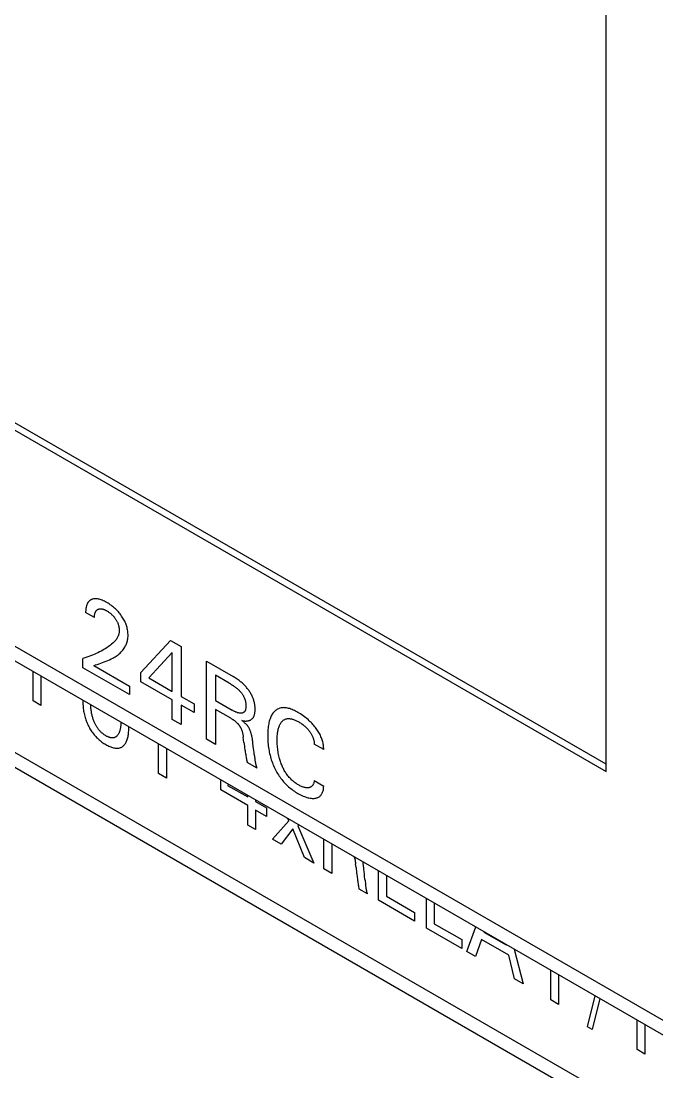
# Model space of a CAD drawing. Extents: x 0 to 420, y 0 to 297.
# Drawn here: x 178.99 to 193.64, y 130.02 to 154.25 of the extents above; entities that cross this region are included whole.
import ezdxf

# ---------------------------------------------------------------- set-up
doc = ezdxf.new("R2010")
doc.units = 0
doc.header["$LTSCALE"] = 23.1
doc.layers.add('40000_ISO', color=7, linetype='CONTINUOUS')

msp = doc.modelspace()

# ---------------------------------------------------------------- linework, layer by layer
at = {"layer": '40000_ISO', "color": 7, "linetype": 'CONTINUOUS'}
for p, q in [((192.467, 136.951), (192.467, 158.017)), ((192.467, 137.115), (169.274, 150.505)), ((169.133, 150.423), (192.467, 136.951)), ((164.855, 147.912), (213.999, 119.54)), ((165.061, 147.455), (214.206, 119.082)), ((220.009, 113.62), (170.865, 141.993)), ((171.072, 141.535), (220.216, 113.162)), ((180.491, 140.756), (180.488, 140.745)), ((180.493, 140.765), (180.491, 140.756)), ((180.496, 140.775), (180.493, 140.765)), ((180.499, 140.784), (180.496, 140.775)), ((180.503, 140.793), (180.499, 140.784)), ((180.506, 140.802), (180.503, 140.793)), ((180.51, 140.81), (180.506, 140.802)), ((180.514, 140.819), (180.51, 140.81)), ((180.518, 140.827), (180.514, 140.819)), ((180.523, 140.834), (180.518, 140.827)), ((180.527, 140.842), (180.523, 140.834)), ((180.532, 140.849), (180.527, 140.842)), ((180.538, 140.856), (180.532, 140.849)), ((180.543, 140.862), (180.538, 140.856)), ((180.549, 140.869), (180.543, 140.862)), ((180.555, 140.875), (180.549, 140.869)), ((180.561, 140.88), (180.555, 140.875)), ((180.567, 140.885), (180.561, 140.88)), ((180.573, 140.89), (180.567, 140.885)), ((180.58, 140.895), (180.573, 140.89)), ((180.587, 140.9), (180.58, 140.895)), ((180.594, 140.904), (180.587, 140.9)), ((180.601, 140.907), (180.594, 140.904)), ((180.609, 140.911), (180.601, 140.907)), ((180.616, 140.914), (180.609, 140.911)), ((180.622, 140.916), (180.616, 140.914)), ((180.628, 140.919), (180.622, 140.916)), ((180.634, 140.921), (180.628, 140.919)), ((180.653, 140.925), (180.634, 140.921)), ((180.673, 140.928), (180.653, 140.925)), ((180.693, 140.93), (180.673, 140.928)), ((180.713, 140.93), (180.693, 140.93)), ((180.732, 140.929), (180.713, 140.93)), ((180.751, 140.926), (180.732, 140.929)), ((180.77, 140.923), (180.751, 140.926)), ((180.79, 140.919), (180.77, 140.923)), ((180.809, 140.913), (180.79, 140.919)), ((180.829, 140.907), (180.809, 140.913)), ((180.856, 140.897), (180.829, 140.907)), ((180.882, 140.885), (180.856, 140.897)), ((180.909, 140.873), (180.882, 140.885)), ((180.936, 140.859), (180.909, 140.873)), ((180.963, 140.844), (180.936, 140.859)), ((180.99, 140.828), (180.963, 140.844)), ((181.016, 140.811), (180.99, 140.828)), ((181.042, 140.794), (181.016, 140.811)), ((181.068, 140.775), (181.042, 140.794)), ((181.094, 140.755), (181.068, 140.775)), ((181.118, 140.736), (181.094, 140.755)), ((180.476, 140.651), (180.475, 140.639)), ((180.475, 140.639), (180.475, 140.626)), ((180.475, 140.626), (180.475, 140.614)), ((180.677, 140.497), (180.475, 140.614)), ((180.477, 140.676), (180.476, 140.664)), ((180.476, 140.664), (180.476, 140.651)), ((180.478, 140.688), (180.477, 140.676)), ((180.48, 140.699), (180.478, 140.688)), ((180.481, 140.711), (180.48, 140.699)), ((180.483, 140.723), (180.481, 140.711)), ((180.485, 140.734), (180.483, 140.723)), ((180.488, 140.745), (180.485, 140.734)), ((180.677, 140.523), (180.678, 140.536)), ((180.677, 140.51), (180.677, 140.523)), ((180.677, 140.497), (180.677, 140.51)), ((180.678, 140.536), (180.679, 140.548)), ((180.679, 140.548), (180.681, 140.56)), ((180.681, 140.56), (180.683, 140.572)), ((180.683, 140.572), (180.685, 140.584)), ((180.685, 140.584), (180.688, 140.594)), ((180.688, 140.594), (180.691, 140.604)), ((180.691, 140.604), (180.694, 140.613)), ((180.694, 140.613), (180.698, 140.622)), ((180.698, 140.622), (180.702, 140.63)), ((180.702, 140.63), (180.707, 140.639)), ((180.707, 140.639), (180.712, 140.646)), ((180.712, 140.646), (180.717, 140.653)), ((180.717, 140.653), (180.722, 140.66)), ((180.722, 140.66), (180.728, 140.666)), ((180.728, 140.666), (180.735, 140.671)), ((180.735, 140.671), (180.741, 140.676)), ((180.741, 140.676), (180.748, 140.681)), ((180.748, 140.681), (180.755, 140.685)), ((180.755, 140.685), (180.763, 140.688)), ((180.763, 140.688), (180.771, 140.691)), ((180.771, 140.691), (180.779, 140.694)), ((180.779, 140.694), (180.787, 140.696)), ((180.787, 140.696), (180.796, 140.697)), ((180.796, 140.697), (180.805, 140.698)), ((180.805, 140.698), (180.814, 140.699)), ((180.814, 140.699), (180.823, 140.698)), ((180.823, 140.698), (180.833, 140.698)), ((180.833, 140.698), (180.843, 140.697)), ((180.843, 140.697), (180.852, 140.695)), ((180.852, 140.695), (180.862, 140.693)), ((180.862, 140.693), (180.873, 140.69)), ((180.873, 140.69), (180.883, 140.687)), ((180.883, 140.687), (180.894, 140.683)), ((180.894, 140.683), (180.906, 140.679)), ((180.906, 140.679), (180.917, 140.674)), ((180.917, 140.674), (180.929, 140.668)), ((180.929, 140.668), (180.94, 140.663)), ((180.94, 140.663), (180.952, 140.657)), ((180.952, 140.657), (180.963, 140.65)), ((180.963, 140.65), (180.976, 140.642)), ((180.976, 140.642), (180.99, 140.634)), ((180.99, 140.634), (181.003, 140.625)), ((181.003, 140.625), (181.016, 140.616)), ((181.016, 140.616), (181.029, 140.607)), ((181.029, 140.607), (181.042, 140.597)), ((181.042, 140.597), (181.052, 140.589)), ((181.052, 140.589), (181.062, 140.58)), ((181.062, 140.58), (181.071, 140.571)), ((181.071, 140.571), (181.081, 140.562)), ((181.081, 140.562), (181.091, 140.553)), ((181.091, 140.553), (181.1, 140.543)), ((181.1, 140.543), (181.109, 140.533)), ((181.109, 140.533), (181.119, 140.522)), ((181.141, 140.717), (181.118, 140.736)), ((181.119, 140.522), (181.129, 140.51)), ((181.129, 140.51), (181.139, 140.498)), ((181.163, 140.696), (181.141, 140.717)), ((181.186, 140.674), (181.163, 140.696)), ((181.208, 140.651), (181.186, 140.674)), ((181.228, 140.629), (181.208, 140.651)), ((181.248, 140.606), (181.228, 140.629)), ((181.267, 140.582), (181.248, 140.606)), ((181.286, 140.558), (181.267, 140.582)), ((181.304, 140.532), (181.286, 140.558)), ((181.319, 140.509), (181.304, 140.532)), ((181.334, 140.486), (181.319, 140.509)), ((181.139, 140.498), (181.148, 140.486)), ((181.148, 140.486), (181.157, 140.473)), ((181.157, 140.473), (181.166, 140.46)), ((181.166, 140.46), (181.174, 140.449)), ((181.174, 140.449), (181.181, 140.437)), ((181.181, 140.437), (181.188, 140.424)), ((181.188, 140.424), (181.195, 140.412)), ((181.195, 140.412), (181.201, 140.4)), ((181.201, 140.4), (181.207, 140.387)), ((181.207, 140.387), (181.213, 140.374)), ((181.213, 140.374), (181.218, 140.362)), ((181.218, 140.362), (181.223, 140.349)), ((181.223, 140.349), (181.227, 140.336)), ((181.227, 140.336), (181.231, 140.323)), ((181.231, 140.323), (181.235, 140.31)), ((181.235, 140.31), (181.238, 140.298)), ((181.238, 140.298), (181.241, 140.285)), ((181.241, 140.285), (181.243, 140.271)), ((181.243, 140.271), (181.246, 140.257)), ((181.348, 140.462), (181.334, 140.486)), ((181.362, 140.438), (181.348, 140.462)), ((181.374, 140.413), (181.362, 140.438)), ((181.386, 140.388), (181.374, 140.413)), ((181.397, 140.363), (181.386, 140.388)), ((181.406, 140.339), (181.397, 140.363)), ((181.415, 140.314), (181.406, 140.339)), ((181.423, 140.289), (181.415, 140.314)), ((181.429, 140.264), (181.423, 140.289)), ((181.435, 140.239), (181.429, 140.264)), ((181.202, 140.028), (181.191, 140.01)), ((181.212, 140.047), (181.202, 140.028)), ((181.218, 140.059), (181.212, 140.047)), ((181.224, 140.072), (181.218, 140.059)), ((181.229, 140.085), (181.224, 140.072)), ((181.234, 140.099), (181.229, 140.085)), ((181.238, 140.113), (181.234, 140.099)), ((181.242, 140.128), (181.238, 140.113)), ((181.245, 140.143), (181.242, 140.128)), ((181.248, 140.159), (181.245, 140.143)), ((181.246, 140.257), (181.247, 140.244)), ((181.247, 140.244), (181.249, 140.23)), ((181.249, 140.175), (181.248, 140.159)), ((181.249, 140.23), (181.25, 140.217)), ((181.25, 140.192), (181.249, 140.175)), ((181.25, 140.217), (181.25, 140.204)), ((181.25, 140.204), (181.25, 140.192)), ((181.441, 140.213), (181.435, 140.239)), ((181.445, 140.186), (181.441, 140.213)), ((181.448, 140.16), (181.445, 140.186)), ((181.445, 140.007), (181.449, 140.032)), ((181.45, 140.135), (181.448, 140.16)), ((181.449, 140.032), (181.451, 140.058)), ((181.452, 140.11), (181.45, 140.135)), ((181.451, 140.058), (181.452, 140.085)), ((181.452, 140.085), (181.452, 140.11)), ((180.939, 139.786), (180.91, 139.769)), ((180.967, 139.804), (180.939, 139.786)), ((180.994, 139.823), (180.967, 139.804)), ((181.021, 139.842), (180.994, 139.823)), ((181.048, 139.863), (181.021, 139.842)), ((181.074, 139.884), (181.048, 139.863)), ((181.099, 139.906), (181.074, 139.884)), ((181.113, 139.919), (181.099, 139.906)), ((181.127, 139.933), (181.113, 139.919)), ((181.141, 139.947), (181.127, 139.933)), ((181.154, 139.962), (181.141, 139.947)), ((181.167, 139.977), (181.154, 139.962)), ((181.179, 139.993), (181.167, 139.977)), ((181.191, 140.01), (181.179, 139.993)), ((181.347, 139.767), (181.364, 139.793)), ((181.364, 139.793), (181.375, 139.811)), ((181.375, 139.811), (181.386, 139.83)), ((181.386, 139.83), (181.396, 139.85)), ((181.396, 139.85), (181.406, 139.87)), ((181.406, 139.87), (181.414, 139.891)), ((181.414, 139.891), (181.422, 139.913)), ((181.422, 139.913), (181.429, 139.935)), ((181.429, 139.935), (181.436, 139.958)), ((181.436, 139.958), (181.441, 139.982)), ((181.441, 139.982), (181.445, 140.007)), ((181.746, 139.234), (182.432, 139.969)), ((182.432, 139.969), (182.678, 139.827)), ((182.678, 139.827), (182.678, 138.676)), ((180.456, 139.568), (180.411, 139.555)), ((180.411, 139.339), (180.411, 139.555)), ((180.501, 139.583), (180.456, 139.568)), ((180.545, 139.599), (180.501, 139.583)), ((180.589, 139.615), (180.545, 139.599)), ((180.632, 139.632), (180.589, 139.615)), ((180.674, 139.649), (180.632, 139.632)), ((180.715, 139.667), (180.674, 139.649)), ((180.756, 139.686), (180.715, 139.667)), ((180.795, 139.706), (180.756, 139.686)), ((180.834, 139.726), (180.795, 139.706)), ((180.873, 139.747), (180.834, 139.726)), ((180.91, 139.769), (180.873, 139.747)), ((181.025, 139.524), (181.064, 139.542)), ((181.064, 139.542), (181.102, 139.561)), ((181.102, 139.561), (181.127, 139.575)), ((181.127, 139.575), (181.152, 139.59)), ((181.152, 139.59), (181.177, 139.605)), ((181.177, 139.605), (181.2, 139.622)), ((181.2, 139.622), (181.224, 139.639)), ((181.224, 139.639), (181.246, 139.658)), ((181.246, 139.658), (181.268, 139.677)), ((181.268, 139.677), (181.289, 139.698)), ((181.289, 139.698), (181.309, 139.72)), ((181.309, 139.72), (181.328, 139.743)), ((181.328, 139.743), (181.347, 139.767)), ((182.469, 139.691), (181.928, 139.109)), ((182.469, 138.796), (182.469, 139.691)), ((181.484, 138.72), (180.411, 139.339)), ((180.665, 139.389), (180.704, 139.404)), ((180.665, 139.389), (181.484, 138.916)), ((180.704, 139.404), (180.743, 139.418)), ((180.743, 139.418), (180.783, 139.433)), ((180.783, 139.433), (180.824, 139.447)), ((180.824, 139.447), (180.864, 139.461)), ((180.864, 139.461), (180.905, 139.476)), ((180.905, 139.476), (180.945, 139.491)), ((180.945, 139.491), (180.985, 139.507)), ((180.985, 139.507), (181.025, 139.524)), ((183.257, 137.697), (183.257, 139.493)), ((183.257, 139.493), (183.876, 139.135)), ((179.262, 138.574), (179.262, 139.256)), ((179.445, 139.151), (179.445, 138.468)), ((181.746, 139.018), (181.746, 139.234)), ((181.928, 139.109), (182.469, 138.796)), ((183.469, 139.166), (183.469, 138.582)), ((183.784, 138.985), (183.469, 139.166)), ((183.899, 139.122), (183.876, 139.135)), ((183.921, 139.108), (183.899, 139.122)), ((183.943, 139.094), (183.921, 139.108)), ((183.966, 139.078), (183.943, 139.094)), ((183.988, 139.063), (183.966, 139.078)), ((184.01, 139.046), (183.988, 139.063)), ((181.484, 138.916), (181.484, 138.72)), ((182.469, 138.6), (181.746, 139.018)), ((183.784, 138.985), (183.802, 138.974)), ((183.802, 138.974), (183.82, 138.963)), ((183.82, 138.963), (183.838, 138.952)), ((183.838, 138.952), (183.856, 138.941)), ((183.856, 138.941), (183.874, 138.929)), ((183.874, 138.929), (183.892, 138.917)), ((183.892, 138.917), (183.907, 138.906)), ((183.907, 138.906), (183.921, 138.895)), ((183.921, 138.895), (183.936, 138.884)), ((183.936, 138.884), (183.951, 138.873)), ((183.951, 138.873), (183.966, 138.861)), ((183.966, 138.861), (183.98, 138.848)), ((183.98, 138.848), (183.99, 138.839)), ((183.99, 138.839), (184, 138.83)), ((184, 138.83), (184.01, 138.821)), ((184.027, 139.033), (184.01, 139.046)), ((184.01, 138.821), (184.02, 138.811)), ((184.02, 138.811), (184.029, 138.801)), ((184.044, 139.019), (184.027, 139.033)), ((184.061, 139.005), (184.044, 139.019)), ((184.078, 138.991), (184.061, 139.005)), ((184.094, 138.976), (184.078, 138.991)), ((184.11, 138.961), (184.094, 138.976)), ((184.127, 138.945), (184.11, 138.961)), ((184.141, 138.93), (184.127, 138.945)), ((184.156, 138.914), (184.141, 138.93)), ((184.17, 138.898), (184.156, 138.914)), ((184.184, 138.882), (184.17, 138.898)), ((184.198, 138.865), (184.184, 138.882)), ((184.211, 138.848), (184.198, 138.865)), ((184.225, 138.831), (184.211, 138.848)), ((184.237, 138.814), (184.225, 138.831)), ((184.249, 138.797), (184.237, 138.814)), ((179.445, 138.468), (179.262, 138.574)), ((180.409, 138.589), (180.409, 138.559)), ((182.469, 138.151), (182.469, 138.6)), ((182.678, 138.676), (182.972, 138.506)), ((183.469, 138.582), (183.852, 138.361)), ((184.029, 138.801), (184.039, 138.791)), ((184.039, 138.791), (184.048, 138.78)), ((184.048, 138.78), (184.056, 138.77)), ((184.056, 138.77), (184.065, 138.76)), ((184.065, 138.76), (184.073, 138.749)), ((184.073, 138.749), (184.08, 138.738)), ((184.08, 138.738), (184.088, 138.727)), ((184.088, 138.727), (184.095, 138.716)), ((184.095, 138.716), (184.102, 138.704)), ((184.102, 138.704), (184.109, 138.693)), ((184.109, 138.693), (184.115, 138.681)), ((184.115, 138.681), (184.121, 138.669)), ((184.121, 138.669), (184.126, 138.657)), ((184.126, 138.657), (184.131, 138.645)), ((184.131, 138.645), (184.136, 138.633)), ((184.136, 138.633), (184.141, 138.621)), ((184.141, 138.621), (184.145, 138.609)), ((184.145, 138.609), (184.148, 138.597)), ((184.148, 138.597), (184.152, 138.585)), ((184.152, 138.585), (184.155, 138.573)), ((184.155, 138.573), (184.158, 138.559)), ((184.26, 138.779), (184.249, 138.797)), ((184.271, 138.761), (184.26, 138.779)), ((184.282, 138.743), (184.271, 138.761)), ((184.292, 138.725), (184.282, 138.743)), ((184.302, 138.706), (184.292, 138.725)), ((184.312, 138.687), (184.302, 138.706)), ((184.32, 138.669), (184.312, 138.687)), ((184.328, 138.65), (184.32, 138.669)), ((184.335, 138.631), (184.328, 138.65)), ((184.342, 138.613), (184.335, 138.631)), ((184.348, 138.594), (184.342, 138.613)), ((184.354, 138.575), (184.348, 138.594)), ((184.359, 138.556), (184.354, 138.575)), ((180.409, 138.559), (180.41, 138.528)), ((180.41, 138.528), (180.412, 138.497)), ((180.412, 138.497), (180.414, 138.466)), ((180.414, 138.466), (180.417, 138.434)), ((180.417, 138.434), (180.42, 138.402)), ((180.42, 138.402), (180.424, 138.37)), ((180.424, 138.37), (180.429, 138.342)), ((180.429, 138.342), (180.434, 138.313)), ((180.594, 138.466), (180.593, 138.488)), ((180.595, 138.444), (180.594, 138.466)), ((180.596, 138.422), (180.595, 138.444)), ((180.598, 138.399), (180.596, 138.422)), ((180.601, 138.377), (180.598, 138.399)), ((180.603, 138.356), (180.601, 138.377)), ((180.606, 138.335), (180.603, 138.356)), ((180.61, 138.314), (180.606, 138.335)), ((182.678, 138.48), (182.678, 138.031)), ((182.972, 138.31), (182.678, 138.48)), ((182.972, 138.506), (182.972, 138.31)), ((183.469, 138.378), (183.469, 137.574)), ((183.82, 138.176), (183.469, 138.378)), ((183.864, 138.354), (183.852, 138.361)), ((183.877, 138.347), (183.864, 138.354)), ((183.889, 138.341), (183.877, 138.347)), ((183.901, 138.335), (183.889, 138.341)), ((183.914, 138.329), (183.901, 138.335)), ((183.926, 138.323), (183.914, 138.329)), ((184.136, 138.328), (184.132, 138.323)), ((184.141, 138.335), (184.136, 138.328)), ((184.145, 138.341), (184.141, 138.335)), ((184.148, 138.348), (184.145, 138.341)), ((184.152, 138.355), (184.148, 138.348)), ((184.155, 138.363), (184.152, 138.355)), ((184.157, 138.371), (184.155, 138.363)), ((184.16, 138.38), (184.157, 138.371)), ((184.158, 138.559), (184.161, 138.546)), ((184.162, 138.389), (184.16, 138.38)), ((184.161, 138.546), (184.163, 138.533)), ((184.163, 138.398), (184.162, 138.389)), ((184.163, 138.533), (184.165, 138.52)), ((184.165, 138.407), (184.163, 138.398)), ((184.165, 138.52), (184.166, 138.507)), ((184.166, 138.416), (184.165, 138.407)), ((184.166, 138.507), (184.167, 138.494)), ((184.167, 138.426), (184.166, 138.416)), ((184.167, 138.494), (184.168, 138.481)), ((184.168, 138.436), (184.167, 138.426)), ((184.168, 138.481), (184.168, 138.468)), ((184.168, 138.468), (184.168, 138.456)), ((184.168, 138.456), (184.168, 138.446)), ((184.168, 138.446), (184.168, 138.436)), ((184.364, 138.538), (184.359, 138.556)), ((184.368, 138.518), (184.364, 138.538)), ((184.372, 138.498), (184.368, 138.518)), ((184.375, 138.478), (184.372, 138.498)), ((184.377, 138.458), (184.375, 138.478)), ((184.379, 138.439), (184.377, 138.458)), ((184.377, 138.316), (184.379, 138.332)), ((184.38, 138.42), (184.379, 138.439)), ((184.379, 138.332), (184.38, 138.349)), ((184.381, 138.401), (184.38, 138.42)), ((184.38, 138.349), (184.381, 138.366)), ((184.381, 138.383), (184.381, 138.401)), ((184.381, 138.366), (184.381, 138.383)), ((184.818, 138.325), (184.803, 138.309)), ((184.833, 138.341), (184.818, 138.325)), ((184.848, 138.354), (184.833, 138.341)), ((184.864, 138.366), (184.848, 138.354)), ((184.881, 138.377), (184.864, 138.366)), ((184.898, 138.387), (184.881, 138.377)), ((184.916, 138.396), (184.898, 138.387)), ((184.934, 138.403), (184.916, 138.396)), ((184.953, 138.409), (184.934, 138.403)), ((184.973, 138.414), (184.953, 138.409)), ((184.994, 138.417), (184.973, 138.414)), ((185.015, 138.419), (184.994, 138.417)), ((185.036, 138.42), (185.015, 138.419)), ((185.059, 138.419), (185.036, 138.42)), ((185.081, 138.417), (185.059, 138.419)), ((185.104, 138.414), (185.081, 138.417)), ((185.127, 138.41), (185.104, 138.414)), ((185.151, 138.404), (185.127, 138.41)), ((185.177, 138.397), (185.151, 138.404)), ((185.204, 138.388), (185.177, 138.397)), ((185.23, 138.377), (185.204, 138.388)), ((185.257, 138.366), (185.23, 138.377)), ((185.284, 138.354), (185.257, 138.366)), ((185.311, 138.34), (185.284, 138.354)), ((185.338, 138.326), (185.311, 138.34)), ((185.366, 138.311), (185.338, 138.326)), ((180.434, 138.313), (180.44, 138.285)), ((180.44, 138.285), (180.446, 138.256)), ((180.446, 138.256), (180.454, 138.227)), ((180.454, 138.227), (180.462, 138.197)), ((180.462, 138.197), (180.471, 138.168)), ((180.471, 138.168), (180.48, 138.141)), ((180.48, 138.141), (180.489, 138.115)), ((180.489, 138.115), (180.5, 138.088)), ((180.5, 138.088), (180.511, 138.061)), ((180.613, 138.293), (180.61, 138.314)), ((180.618, 138.272), (180.613, 138.293)), ((180.622, 138.251), (180.618, 138.272)), ((180.627, 138.229), (180.622, 138.251)), ((180.632, 138.21), (180.627, 138.229)), ((180.638, 138.191), (180.632, 138.21)), ((180.644, 138.172), (180.638, 138.191)), ((180.65, 138.152), (180.644, 138.172)), ((180.657, 138.133), (180.65, 138.152)), ((180.664, 138.114), (180.657, 138.133)), ((180.672, 138.095), (180.664, 138.114)), ((180.678, 138.079), (180.672, 138.095)), ((181.288, 138.086), (181.287, 138.065)), ((182.678, 138.031), (182.469, 138.151)), ((183.82, 138.176), (183.83, 138.17)), ((183.83, 138.17), (183.84, 138.164)), ((183.84, 138.164), (183.851, 138.157)), ((183.851, 138.157), (183.861, 138.151)), ((183.861, 138.151), (183.871, 138.144)), ((183.871, 138.144), (183.881, 138.137)), ((183.881, 138.137), (183.892, 138.13)), ((183.892, 138.13), (183.902, 138.122)), ((183.902, 138.122), (183.91, 138.116)), ((183.91, 138.116), (183.919, 138.109)), ((183.919, 138.109), (183.927, 138.102)), ((183.938, 138.318), (183.926, 138.323)), ((183.927, 138.102), (183.936, 138.095)), ((183.936, 138.095), (183.944, 138.088)), ((183.95, 138.313), (183.938, 138.318)), ((183.944, 138.088), (183.952, 138.08)), ((183.963, 138.308), (183.95, 138.313)), ((183.975, 138.304), (183.963, 138.308)), ((183.987, 138.301), (183.975, 138.304)), ((183.999, 138.298), (183.987, 138.301)), ((184.011, 138.295), (183.999, 138.298)), ((184.022, 138.294), (184.011, 138.295)), ((184.031, 138.293), (184.022, 138.294)), ((184.039, 138.292), (184.031, 138.293)), ((184.048, 138.292), (184.039, 138.292)), ((184.056, 138.292), (184.048, 138.292)), ((184.064, 138.292), (184.056, 138.292)), ((184.072, 138.293), (184.064, 138.292)), ((184.08, 138.295), (184.072, 138.293)), ((184.074, 138.124), (184.089, 138.12)), ((184.086, 138.114), (184.074, 138.124)), ((184.087, 138.296), (184.08, 138.295)), ((184.099, 138.105), (184.086, 138.114)), ((184.095, 138.299), (184.087, 138.296)), ((184.089, 138.12), (184.104, 138.117)), ((184.102, 138.302), (184.095, 138.299)), ((184.111, 138.095), (184.099, 138.105)), ((184.108, 138.305), (184.102, 138.302)), ((184.104, 138.117), (184.119, 138.115)), ((184.115, 138.308), (184.108, 138.305)), ((184.124, 138.085), (184.111, 138.095)), ((184.121, 138.313), (184.115, 138.308)), ((184.119, 138.115), (184.133, 138.113)), ((184.127, 138.317), (184.121, 138.313)), ((184.137, 138.074), (184.124, 138.085)), ((184.132, 138.323), (184.127, 138.317)), ((184.133, 138.113), (184.147, 138.112)), ((184.147, 138.112), (184.161, 138.112)), ((184.161, 138.112), (184.174, 138.112)), ((184.174, 138.112), (184.188, 138.113)), ((184.188, 138.113), (184.2, 138.114)), ((184.2, 138.114), (184.213, 138.116)), ((184.213, 138.116), (184.225, 138.118)), ((184.225, 138.118), (184.237, 138.121)), ((184.237, 138.121), (184.248, 138.125)), ((184.248, 138.125), (184.259, 138.129)), ((184.259, 138.129), (184.27, 138.134)), ((184.27, 138.134), (184.28, 138.139)), ((184.28, 138.139), (184.29, 138.146)), ((184.29, 138.146), (184.299, 138.153)), ((184.299, 138.153), (184.308, 138.16)), ((184.308, 138.16), (184.317, 138.169)), ((184.317, 138.169), (184.325, 138.177)), ((184.325, 138.177), (184.332, 138.187)), ((184.332, 138.187), (184.339, 138.197)), ((184.339, 138.197), (184.345, 138.208)), ((184.345, 138.208), (184.351, 138.219)), ((184.351, 138.219), (184.356, 138.231)), ((184.356, 138.231), (184.361, 138.243)), ((184.361, 138.243), (184.365, 138.256)), ((184.365, 138.256), (184.369, 138.27)), ((184.369, 138.27), (184.372, 138.285)), ((184.372, 138.285), (184.375, 138.3)), ((184.375, 138.3), (184.377, 138.316)), ((184.706, 138.105), (184.699, 138.077)), ((184.714, 138.133), (184.706, 138.105)), ((184.723, 138.159), (184.714, 138.133)), ((184.732, 138.185), (184.723, 138.159)), ((184.742, 138.209), (184.732, 138.185)), ((184.753, 138.231), (184.742, 138.209)), ((184.764, 138.252), (184.753, 138.231)), ((184.776, 138.272), (184.764, 138.252)), ((184.789, 138.291), (184.776, 138.272)), ((184.803, 138.309), (184.789, 138.291)), ((184.98, 138.078), (184.99, 138.091)), ((184.99, 138.091), (185.001, 138.103)), ((185.001, 138.103), (185.01, 138.112)), ((185.01, 138.112), (185.02, 138.121)), ((185.02, 138.121), (185.03, 138.129)), ((185.03, 138.129), (185.041, 138.136)), ((185.041, 138.136), (185.052, 138.143)), ((185.052, 138.143), (185.064, 138.149)), ((185.064, 138.149), (185.076, 138.154)), ((185.076, 138.154), (185.088, 138.159)), ((185.088, 138.159), (185.101, 138.162)), ((185.101, 138.162), (185.114, 138.165)), ((185.114, 138.165), (185.128, 138.167)), ((185.128, 138.167), (185.142, 138.168)), ((185.142, 138.168), (185.156, 138.168)), ((185.156, 138.168), (185.17, 138.168)), ((185.17, 138.168), (185.185, 138.166)), ((185.185, 138.166), (185.2, 138.164)), ((185.2, 138.164), (185.215, 138.162)), ((185.215, 138.162), (185.23, 138.158)), ((185.23, 138.158), (185.247, 138.153)), ((185.247, 138.153), (185.264, 138.148)), ((185.264, 138.148), (185.282, 138.142)), ((185.282, 138.142), (185.299, 138.135)), ((185.299, 138.135), (185.317, 138.127)), ((185.317, 138.127), (185.335, 138.119)), ((185.335, 138.119), (185.352, 138.11)), ((185.352, 138.11), (185.37, 138.101)), ((185.396, 138.293), (185.366, 138.311)), ((185.37, 138.101), (185.388, 138.091)), ((185.388, 138.091), (185.406, 138.08)), ((185.427, 138.274), (185.396, 138.293)), ((185.457, 138.254), (185.427, 138.274)), ((185.488, 138.232), (185.457, 138.254)), ((185.518, 138.21), (185.488, 138.232)), ((185.545, 138.189), (185.518, 138.21)), ((185.573, 138.167), (185.545, 138.189)), ((185.599, 138.144), (185.573, 138.167)), ((185.626, 138.12), (185.599, 138.144)), ((185.652, 138.095), (185.626, 138.12)), ((185.672, 138.075), (185.652, 138.095)), ((180.511, 138.061), (180.522, 138.035)), ((180.522, 138.035), (180.535, 138.008)), ((180.535, 138.008), (180.548, 137.982)), ((180.548, 137.982), (180.561, 137.957)), ((180.561, 137.957), (180.575, 137.933)), ((180.575, 137.933), (180.59, 137.909)), ((180.59, 137.909), (180.605, 137.885)), ((180.605, 137.885), (180.62, 137.862)), ((180.62, 137.862), (180.637, 137.84)), ((180.637, 137.84), (180.653, 137.818)), ((180.685, 138.064), (180.678, 138.079)), ((180.692, 138.049), (180.685, 138.064)), ((180.699, 138.034), (180.692, 138.049)), ((180.707, 138.019), (180.699, 138.034)), ((180.715, 138.004), (180.707, 138.019)), ((180.724, 137.99), (180.715, 138.004)), ((180.733, 137.976), (180.724, 137.99)), ((180.742, 137.962), (180.733, 137.976)), ((180.752, 137.947), (180.742, 137.962)), ((180.762, 137.932), (180.752, 137.947)), ((180.773, 137.918), (180.762, 137.932)), ((180.784, 137.904), (180.773, 137.918)), ((180.796, 137.891), (180.784, 137.904)), ((180.807, 137.878), (180.796, 137.891)), ((180.819, 137.866), (180.807, 137.878)), ((180.831, 137.854), (180.819, 137.866)), ((180.843, 137.843), (180.831, 137.854)), ((180.855, 137.833), (180.843, 137.843)), ((181.244, 137.841), (181.238, 137.828)), ((181.249, 137.854), (181.244, 137.841)), ((181.254, 137.867), (181.249, 137.854)), ((181.259, 137.882), (181.254, 137.867)), ((181.264, 137.898), (181.259, 137.882)), ((181.268, 137.915), (181.264, 137.898)), ((181.271, 137.932), (181.268, 137.915)), ((181.275, 137.949), (181.271, 137.932)), ((181.278, 137.966), (181.275, 137.949)), ((181.28, 137.984), (181.278, 137.966)), ((181.283, 138.004), (181.28, 137.984)), ((181.285, 138.024), (181.283, 138.004)), ((181.286, 138.045), (181.285, 138.024)), ((181.287, 138.065), (181.286, 138.045)), ((181.463, 137.83), (181.466, 137.858)), ((181.466, 137.858), (181.468, 137.887)), ((181.468, 137.887), (181.47, 137.916)), ((181.47, 137.916), (181.471, 137.946)), ((181.471, 137.946), (181.471, 137.976)), ((183.952, 138.08), (183.96, 138.073)), ((183.96, 138.073), (183.968, 138.065)), ((183.968, 138.065), (183.974, 138.058)), ((183.974, 138.058), (183.98, 138.052)), ((183.98, 138.052), (183.986, 138.046)), ((183.986, 138.046), (183.992, 138.039)), ((183.992, 138.039), (183.998, 138.032)), ((183.998, 138.032), (184.003, 138.025)), ((184.003, 138.025), (184.009, 138.018)), ((184.009, 138.018), (184.014, 138.011)), ((184.014, 138.011), (184.019, 138.003)), ((184.019, 138.003), (184.025, 137.996)), ((184.025, 137.996), (184.03, 137.988)), ((184.03, 137.988), (184.034, 137.98)), ((184.034, 137.98), (184.039, 137.971)), ((184.039, 137.971), (184.044, 137.963)), ((184.044, 137.963), (184.048, 137.955)), ((184.048, 137.955), (184.052, 137.946)), ((184.052, 137.946), (184.056, 137.938)), ((184.056, 137.938), (184.06, 137.929)), ((184.06, 137.929), (184.064, 137.92)), ((184.064, 137.92), (184.068, 137.91)), ((184.068, 137.91), (184.071, 137.9)), ((184.071, 137.9), (184.075, 137.89)), ((184.075, 137.89), (184.078, 137.881)), ((184.078, 137.881), (184.081, 137.871)), ((184.081, 137.871), (184.084, 137.861)), ((184.084, 137.861), (184.087, 137.851)), ((184.087, 137.851), (184.089, 137.842)), ((184.089, 137.842), (184.092, 137.829)), ((184.145, 138.066), (184.137, 138.074)), ((184.154, 138.058), (184.145, 138.066)), ((184.163, 138.05), (184.154, 138.058)), ((184.171, 138.042), (184.163, 138.05)), ((184.179, 138.033), (184.171, 138.042)), ((184.188, 138.024), (184.179, 138.033)), ((184.195, 138.016), (184.188, 138.024)), ((184.201, 138.008), (184.195, 138.016)), ((184.208, 137.999), (184.201, 138.008)), ((184.214, 137.991), (184.208, 137.999)), ((184.221, 137.982), (184.214, 137.991)), ((184.227, 137.973), (184.221, 137.982)), ((184.232, 137.964), (184.227, 137.973)), ((184.238, 137.954), (184.232, 137.964)), ((184.243, 137.945), (184.238, 137.954)), ((184.248, 137.935), (184.243, 137.945)), ((184.253, 137.926), (184.248, 137.935)), ((184.257, 137.916), (184.253, 137.926)), ((184.261, 137.906), (184.257, 137.916)), ((184.266, 137.896), (184.261, 137.906)), ((184.269, 137.886), (184.266, 137.896)), ((184.275, 137.872), (184.269, 137.886)), ((184.279, 137.858), (184.275, 137.872)), ((184.284, 137.845), (184.279, 137.858)), ((184.288, 137.831), (184.284, 137.845)), ((184.671, 137.844), (184.67, 137.807)), ((184.673, 137.88), (184.671, 137.844)), ((184.676, 137.916), (184.673, 137.88)), ((184.679, 137.951), (184.676, 137.916)), ((184.683, 137.986), (184.679, 137.951)), ((184.688, 138.019), (184.683, 137.986)), ((184.693, 138.049), (184.688, 138.019)), ((184.699, 138.077), (184.693, 138.049)), ((184.897, 137.83), (184.899, 137.845)), ((184.899, 137.845), (184.901, 137.859)), ((184.901, 137.859), (184.904, 137.881)), ((184.904, 137.881), (184.909, 137.903)), ((184.909, 137.903), (184.913, 137.924)), ((184.913, 137.924), (184.919, 137.944)), ((184.919, 137.944), (184.924, 137.964)), ((184.924, 137.964), (184.931, 137.984)), ((184.931, 137.984), (184.938, 138.002)), ((184.938, 138.002), (184.945, 138.019)), ((184.945, 138.019), (184.953, 138.035)), ((184.953, 138.035), (184.961, 138.05)), ((184.961, 138.05), (184.97, 138.064)), ((184.97, 138.064), (184.98, 138.078)), ((185.406, 138.08), (185.424, 138.069)), ((185.424, 138.069), (185.442, 138.057)), ((185.442, 138.057), (185.46, 138.044)), ((185.46, 138.044), (185.477, 138.031)), ((185.477, 138.031), (185.494, 138.019)), ((185.494, 138.019), (185.51, 138.005)), ((185.51, 138.005), (185.525, 137.992)), ((185.525, 137.992), (185.541, 137.977)), ((185.541, 137.977), (185.557, 137.962)), ((185.557, 137.962), (185.571, 137.948)), ((185.571, 137.948), (185.585, 137.933)), ((185.585, 137.933), (185.599, 137.917)), ((185.599, 137.917), (185.613, 137.901)), ((185.613, 137.901), (185.626, 137.884)), ((185.626, 137.884), (185.636, 137.871)), ((185.636, 137.871), (185.646, 137.857)), ((185.646, 137.857), (185.656, 137.843)), ((185.656, 137.843), (185.665, 137.829)), ((185.692, 138.054), (185.672, 138.075)), ((185.712, 138.033), (185.692, 138.054)), ((185.731, 138.011), (185.712, 138.033)), ((185.75, 137.988), (185.731, 138.011)), ((185.768, 137.965), (185.75, 137.988)), ((185.785, 137.943), (185.768, 137.965)), ((185.801, 137.92), (185.785, 137.943)), ((185.817, 137.897), (185.801, 137.92)), ((185.833, 137.873), (185.817, 137.897)), ((185.847, 137.849), (185.833, 137.873)), ((185.861, 137.824), (185.847, 137.849)), ((180.653, 137.818), (180.671, 137.796)), ((180.671, 137.796), (180.689, 137.775)), ((180.689, 137.775), (180.707, 137.754)), ((180.707, 137.754), (180.726, 137.735)), ((180.726, 137.735), (180.745, 137.716)), ((180.745, 137.716), (180.764, 137.698)), ((180.764, 137.698), (180.784, 137.68)), ((180.784, 137.68), (180.806, 137.662)), ((180.806, 137.662), (180.828, 137.644)), ((180.828, 137.644), (180.85, 137.627)), ((180.85, 137.627), (180.873, 137.612)), ((180.867, 137.823), (180.855, 137.833)), ((180.879, 137.813), (180.867, 137.823)), ((180.873, 137.612), (180.895, 137.597)), ((180.892, 137.804), (180.879, 137.813)), ((180.904, 137.796), (180.892, 137.804)), ((180.895, 137.597), (180.917, 137.583)), ((180.916, 137.788), (180.904, 137.796)), ((180.929, 137.78), (180.916, 137.788)), ((180.941, 137.772), (180.929, 137.78)), ((180.953, 137.765), (180.941, 137.772)), ((180.966, 137.759), (180.953, 137.765)), ((180.978, 137.753), (180.966, 137.759)), ((180.991, 137.747), (180.978, 137.753)), ((181.003, 137.742), (180.991, 137.747)), ((181.015, 137.737), (181.003, 137.742)), ((181.027, 137.734), (181.015, 137.737)), ((181.039, 137.73), (181.027, 137.734)), ((181.051, 137.727), (181.039, 137.73)), ((181.063, 137.725), (181.051, 137.727)), ((181.075, 137.724), (181.063, 137.725)), ((181.087, 137.723), (181.075, 137.724)), ((181.098, 137.723), (181.087, 137.723)), ((181.109, 137.724), (181.098, 137.723)), ((181.12, 137.726), (181.109, 137.724)), ((181.131, 137.728), (181.12, 137.726)), ((181.141, 137.731), (181.131, 137.728)), ((181.15, 137.735), (181.141, 137.731)), ((181.158, 137.739), (181.15, 137.735)), ((181.167, 137.744), (181.158, 137.739)), ((181.175, 137.749), (181.167, 137.744)), ((181.183, 137.755), (181.175, 137.749)), ((181.19, 137.762), (181.183, 137.755)), ((181.197, 137.769), (181.19, 137.762)), ((181.204, 137.776), (181.197, 137.769)), ((181.21, 137.784), (181.204, 137.776)), ((181.218, 137.794), (181.21, 137.784)), ((181.225, 137.805), (181.218, 137.794)), ((181.232, 137.816), (181.225, 137.805)), ((181.238, 137.828), (181.232, 137.816)), ((181.391, 137.594), (181.4, 137.61)), ((181.4, 137.61), (181.409, 137.626)), ((181.409, 137.626), (181.418, 137.645)), ((181.418, 137.645), (181.426, 137.665)), ((181.426, 137.665), (181.434, 137.686)), ((181.434, 137.686), (181.44, 137.707)), ((181.44, 137.707), (181.446, 137.729)), ((181.446, 137.729), (181.451, 137.752)), ((181.451, 137.752), (181.456, 137.775)), ((181.456, 137.775), (181.46, 137.802)), ((181.46, 137.802), (181.463, 137.83)), ((183.469, 137.574), (183.257, 137.697)), ((184.092, 137.829), (184.095, 137.816)), ((184.095, 137.816), (184.098, 137.803)), ((184.098, 137.803), (184.1, 137.79)), ((184.1, 137.79), (184.102, 137.777)), ((184.102, 137.777), (184.104, 137.765)), ((184.104, 137.765), (184.106, 137.752)), ((184.106, 137.752), (184.108, 137.74)), ((184.123, 137.617), (184.108, 137.74)), ((184.123, 137.617), (184.128, 137.576)), ((184.292, 137.817), (184.288, 137.831)), ((184.295, 137.803), (184.292, 137.817)), ((184.299, 137.789), (184.295, 137.803)), ((184.302, 137.776), (184.299, 137.789)), ((184.306, 137.756), (184.302, 137.776)), ((184.309, 137.737), (184.306, 137.756)), ((184.313, 137.717), (184.309, 137.737)), ((184.316, 137.698), (184.313, 137.717)), ((184.319, 137.679), (184.316, 137.698)), ((184.321, 137.66), (184.319, 137.679)), ((184.324, 137.641), (184.321, 137.66)), ((184.328, 137.604), (184.324, 137.641)), ((184.337, 137.532), (184.328, 137.604)), ((184.67, 137.807), (184.67, 137.77)), ((184.67, 137.77), (184.67, 137.733)), ((184.67, 137.733), (184.671, 137.696)), ((184.671, 137.696), (184.673, 137.658)), ((184.673, 137.658), (184.676, 137.619)), ((184.676, 137.619), (184.679, 137.581)), ((184.888, 137.674), (184.889, 137.706)), ((184.888, 137.64), (184.888, 137.674)), ((184.889, 137.606), (184.888, 137.64)), ((184.889, 137.706), (184.89, 137.737)), ((184.891, 137.572), (184.889, 137.606)), ((184.89, 137.737), (184.891, 137.769)), ((184.891, 137.769), (184.894, 137.799)), ((184.894, 137.799), (184.897, 137.83)), ((185.665, 137.829), (185.674, 137.815)), ((185.674, 137.815), (185.682, 137.8)), ((185.682, 137.8), (185.69, 137.785)), ((185.69, 137.785), (185.697, 137.771)), ((185.697, 137.771), (185.704, 137.756)), ((185.704, 137.756), (185.71, 137.742)), ((185.71, 137.742), (185.715, 137.728)), ((185.715, 137.728), (185.72, 137.713)), ((185.72, 137.713), (185.725, 137.699)), ((185.725, 137.699), (185.729, 137.684)), ((185.729, 137.684), (185.732, 137.669)), ((185.732, 137.669), (185.736, 137.654)), ((185.736, 137.654), (185.738, 137.639)), ((185.738, 137.639), (185.74, 137.624)), ((185.74, 137.624), (185.741, 137.61)), ((185.741, 137.61), (185.742, 137.596)), ((185.875, 137.799), (185.861, 137.824)), ((185.886, 137.775), (185.875, 137.799)), ((185.897, 137.751), (185.886, 137.775)), ((185.907, 137.727), (185.897, 137.751)), ((185.916, 137.702), (185.907, 137.727)), ((185.924, 137.678), (185.916, 137.702)), ((185.932, 137.653), (185.924, 137.678)), ((185.939, 137.629), (185.932, 137.653)), ((185.945, 137.603), (185.939, 137.629)), ((185.95, 137.578), (185.945, 137.603)), ((180.917, 137.583), (180.94, 137.569)), ((180.94, 137.569), (180.963, 137.557)), ((180.963, 137.557), (180.985, 137.545)), ((180.985, 137.545), (181.007, 137.534)), ((181.007, 137.534), (181.03, 137.524)), ((181.03, 137.524), (181.052, 137.515)), ((181.052, 137.515), (181.074, 137.507)), ((181.074, 137.507), (181.096, 137.5)), ((181.096, 137.5), (181.116, 137.495)), ((181.116, 137.495), (181.135, 137.491)), ((181.135, 137.491), (181.154, 137.488)), ((181.154, 137.488), (181.173, 137.486)), ((181.173, 137.486), (181.191, 137.485)), ((181.191, 137.485), (181.209, 137.485)), ((181.209, 137.485), (181.227, 137.487)), ((181.227, 137.487), (181.243, 137.489)), ((181.243, 137.489), (181.26, 137.493)), ((181.26, 137.493), (181.275, 137.498)), ((181.275, 137.498), (181.29, 137.504)), ((181.29, 137.504), (181.305, 137.512)), ((181.305, 137.512), (181.319, 137.52)), ((181.319, 137.52), (181.332, 137.529)), ((181.332, 137.529), (181.345, 137.54)), ((181.345, 137.54), (181.358, 137.552)), ((181.358, 137.552), (181.369, 137.565)), ((181.369, 137.565), (181.38, 137.579)), ((181.38, 137.579), (181.391, 137.594)), ((182.156, 136.903), (182.156, 137.586)), ((182.339, 137.48), (182.339, 136.797)), ((184.128, 137.576), (184.134, 137.534)), ((184.134, 137.534), (184.139, 137.492)), ((184.139, 137.492), (184.145, 137.45)), ((184.145, 137.45), (184.149, 137.422)), ((184.149, 137.422), (184.154, 137.394)), ((184.154, 137.394), (184.158, 137.366)), ((184.158, 137.366), (184.163, 137.338)), ((184.343, 137.482), (184.337, 137.532)), ((184.349, 137.433), (184.343, 137.482)), ((184.355, 137.388), (184.349, 137.433)), ((184.361, 137.344), (184.355, 137.388)), ((184.679, 137.581), (184.683, 137.542)), ((184.683, 137.542), (184.688, 137.502)), ((184.688, 137.502), (184.694, 137.467)), ((184.694, 137.467), (184.7, 137.432)), ((184.7, 137.432), (184.707, 137.396)), ((184.707, 137.396), (184.714, 137.36)), ((184.714, 137.36), (184.723, 137.324)), ((184.893, 137.538), (184.891, 137.572)), ((184.896, 137.503), (184.893, 137.538)), ((184.9, 137.468), (184.896, 137.503)), ((184.904, 137.437), (184.9, 137.468)), ((184.908, 137.405), (184.904, 137.437)), ((184.914, 137.374), (184.908, 137.405)), ((184.92, 137.342), (184.914, 137.374)), ((185.742, 137.596), (185.742, 137.582)), ((185.96, 137.456), (185.742, 137.582)), ((185.954, 137.552), (185.95, 137.578)), ((185.957, 137.527), (185.954, 137.552)), ((185.959, 137.503), (185.957, 137.527)), ((185.96, 137.479), (185.959, 137.503)), ((185.96, 137.456), (185.96, 137.479)), ((184.163, 137.338), (184.167, 137.31)), ((184.167, 137.31), (184.172, 137.282)), ((184.172, 137.282), (184.176, 137.26)), ((184.176, 137.26), (184.181, 137.239)), ((184.181, 137.239), (184.185, 137.218)), ((184.185, 137.218), (184.189, 137.196)), ((184.189, 137.196), (184.194, 137.175)), ((184.194, 137.175), (184.199, 137.154)), ((184.425, 137.023), (184.199, 137.154)), ((184.361, 137.344), (184.376, 137.242)), ((184.378, 137.227), (184.376, 137.242)), ((184.381, 137.211), (184.378, 137.227)), ((184.383, 137.196), (184.381, 137.211)), ((184.386, 137.18), (184.383, 137.196)), ((184.389, 137.164), (184.386, 137.18)), ((184.391, 137.154), (184.389, 137.164)), ((184.393, 137.145), (184.391, 137.154)), ((184.395, 137.135), (184.393, 137.145)), ((184.397, 137.125), (184.395, 137.135)), ((184.399, 137.115), (184.397, 137.125)), ((184.401, 137.105), (184.399, 137.115)), ((184.723, 137.324), (184.732, 137.288)), ((184.732, 137.288), (184.743, 137.251)), ((184.743, 137.251), (184.753, 137.218)), ((184.753, 137.218), (184.765, 137.184)), ((184.765, 137.184), (184.777, 137.151)), ((184.777, 137.151), (184.79, 137.117)), ((184.79, 137.117), (184.804, 137.084)), ((184.927, 137.309), (184.92, 137.342)), ((184.934, 137.277), (184.927, 137.309)), ((184.941, 137.252), (184.934, 137.277)), ((184.948, 137.227), (184.941, 137.252)), ((184.956, 137.202), (184.948, 137.227)), ((184.964, 137.176), (184.956, 137.202)), ((184.973, 137.151), (184.964, 137.176)), ((184.982, 137.126), (184.973, 137.151)), ((184.992, 137.101), (184.982, 137.126)), ((182.339, 136.797), (182.156, 136.903)), ((184.404, 137.096), (184.401, 137.105)), ((184.406, 137.086), (184.404, 137.096)), ((184.408, 137.078), (184.406, 137.086)), ((184.41, 137.07), (184.408, 137.078)), ((184.413, 137.062), (184.41, 137.07)), ((184.415, 137.054), (184.413, 137.062)), ((184.417, 137.047), (184.415, 137.054)), ((184.42, 137.039), (184.417, 137.047)), ((184.422, 137.031), (184.42, 137.039)), ((184.425, 137.023), (184.422, 137.031)), ((184.804, 137.084), (184.819, 137.05)), ((184.819, 137.05), (184.834, 137.017)), ((184.834, 137.017), (184.849, 136.987)), ((184.849, 136.987), (184.865, 136.958)), ((184.865, 136.958), (184.882, 136.928)), ((184.882, 136.928), (184.899, 136.899)), ((184.899, 136.899), (184.916, 136.871)), ((184.916, 136.871), (184.935, 136.843)), ((185.001, 137.079), (184.992, 137.101)), ((185.011, 137.058), (185.001, 137.079)), ((185.021, 137.036), (185.011, 137.058)), ((185.031, 137.015), (185.021, 137.036)), ((185.042, 136.994), (185.031, 137.015)), ((185.053, 136.973), (185.042, 136.994)), ((185.065, 136.952), (185.053, 136.973)), ((185.078, 136.932), (185.065, 136.952)), ((185.091, 136.912), (185.078, 136.932)), ((185.105, 136.891), (185.091, 136.912)), ((185.12, 136.87), (185.105, 136.891)), ((185.136, 136.85), (185.12, 136.87)), ((183.591, 136.74), (183.6, 136.752)), ((183.591, 136.524), (183.591, 136.74)), ((183.767, 136.655), (183.747, 136.629)), ((183.747, 136.629), (184.213, 136.361)), ((184.935, 136.843), (184.954, 136.815)), ((184.954, 136.815), (184.974, 136.788)), ((184.974, 136.788), (184.994, 136.762)), ((184.994, 136.762), (185.015, 136.736)), ((185.015, 136.736), (185.037, 136.711)), ((185.037, 136.711), (185.059, 136.686)), ((185.059, 136.686), (185.082, 136.663)), ((185.082, 136.663), (185.104, 136.64)), ((185.104, 136.64), (185.127, 136.618)), ((185.152, 136.831), (185.136, 136.85)), ((185.168, 136.812), (185.152, 136.831)), ((185.185, 136.793), (185.168, 136.812)), ((185.202, 136.776), (185.185, 136.793)), ((185.219, 136.759), (185.202, 136.776)), ((185.236, 136.743), (185.219, 136.759)), ((185.254, 136.728), (185.236, 136.743)), ((185.271, 136.714), (185.254, 136.728)), ((185.289, 136.7), (185.271, 136.714)), ((185.306, 136.687), (185.289, 136.7)), ((185.324, 136.675), (185.306, 136.687)), ((185.342, 136.663), (185.324, 136.675)), ((185.36, 136.652), (185.342, 136.663)), ((185.378, 136.641), (185.36, 136.652)), ((185.396, 136.631), (185.378, 136.641)), ((185.414, 136.622), (185.396, 136.631)), ((185.709, 136.634), (185.702, 136.625)), ((185.715, 136.644), (185.709, 136.634)), ((185.72, 136.655), (185.715, 136.644)), ((185.726, 136.667), (185.72, 136.655)), ((185.73, 136.68), (185.726, 136.667)), ((185.734, 136.694), (185.73, 136.68)), ((185.737, 136.708), (185.734, 136.694)), ((185.74, 136.723), (185.737, 136.708)), ((185.742, 136.738), (185.74, 136.723)), ((185.742, 136.738), (185.96, 136.612)), ((184.213, 136.165), (183.591, 136.524)), ((184.213, 136.361), (184.213, 136.398)), ((185.127, 136.618), (185.151, 136.597)), ((185.151, 136.597), (185.177, 136.574)), ((185.177, 136.574), (185.204, 136.553)), ((185.204, 136.553), (185.23, 136.532)), ((185.23, 136.532), (185.257, 136.513)), ((185.257, 136.513), (185.284, 136.494)), ((185.284, 136.494), (185.311, 136.476)), ((185.311, 136.476), (185.339, 136.459)), ((185.339, 136.459), (185.366, 136.443)), ((185.366, 136.443), (185.395, 136.426)), ((185.395, 136.426), (185.425, 136.411)), ((185.432, 136.613), (185.414, 136.622)), ((185.425, 136.411), (185.455, 136.396)), ((185.45, 136.605), (185.432, 136.613)), ((185.467, 136.597), (185.45, 136.605)), ((185.455, 136.396), (185.485, 136.383)), ((185.484, 136.591), (185.467, 136.597)), ((185.5, 136.586), (185.484, 136.591)), ((185.516, 136.582), (185.5, 136.586)), ((185.531, 136.578), (185.516, 136.582)), ((185.547, 136.575), (185.531, 136.578)), ((185.561, 136.574), (185.547, 136.575)), ((185.575, 136.573), (185.561, 136.574)), ((185.589, 136.572), (185.575, 136.573)), ((185.603, 136.573), (185.589, 136.572)), ((185.616, 136.575), (185.603, 136.573)), ((185.627, 136.577), (185.616, 136.575)), ((185.638, 136.58), (185.627, 136.577)), ((185.649, 136.584), (185.638, 136.58)), ((185.659, 136.589), (185.649, 136.584)), ((185.669, 136.594), (185.659, 136.589)), ((185.678, 136.601), (185.669, 136.594)), ((185.687, 136.608), (185.678, 136.601)), ((185.695, 136.616), (185.687, 136.608)), ((185.702, 136.625), (185.695, 136.616)), ((185.869, 136.376), (185.881, 136.386)), ((185.881, 136.386), (185.892, 136.398)), ((185.892, 136.398), (185.902, 136.41)), ((185.902, 136.41), (185.912, 136.424)), ((185.912, 136.424), (185.92, 136.438)), ((185.92, 136.438), (185.928, 136.453)), ((185.928, 136.453), (185.935, 136.469)), ((185.935, 136.469), (185.942, 136.487)), ((185.942, 136.487), (185.947, 136.506)), ((185.947, 136.506), (185.952, 136.526)), ((185.952, 136.526), (185.955, 136.546)), ((185.955, 136.546), (185.958, 136.567)), ((185.958, 136.567), (185.959, 136.589)), ((185.959, 136.589), (185.96, 136.612)), ((184.213, 135.715), (184.213, 136.165)), ((184.392, 136.294), (184.392, 136.257)), ((184.392, 136.257), (184.645, 136.111)), ((185.485, 136.383), (185.514, 136.371)), ((185.514, 136.371), (185.541, 136.361)), ((185.541, 136.361), (185.568, 136.352)), ((185.568, 136.352), (185.594, 136.345)), ((185.594, 136.345), (185.621, 136.338)), ((185.621, 136.338), (185.646, 136.334)), ((185.646, 136.334), (185.671, 136.331)), ((185.671, 136.331), (185.694, 136.329)), ((185.694, 136.329), (185.718, 136.329)), ((185.718, 136.329), (185.74, 136.33)), ((185.74, 136.33), (185.763, 136.332)), ((185.763, 136.332), (185.779, 136.336)), ((185.779, 136.336), (185.796, 136.34)), ((185.796, 136.34), (185.812, 136.345)), ((185.812, 136.345), (185.827, 136.351)), ((185.827, 136.351), (185.842, 136.358)), ((185.842, 136.358), (185.856, 136.367)), ((185.856, 136.367), (185.869, 136.376)), ((184.392, 136.061), (184.392, 135.612)), ((184.645, 135.915), (184.392, 136.061)), ((184.645, 136.111), (184.645, 135.915)), ((184.392, 135.612), (184.213, 135.715)), ((184.782, 135.387), (185.157, 135.81)), ((185.157, 135.81), (185.133, 135.867)), ((185.386, 135.721), (185.368, 135.7)), ((185.368, 135.7), (185.733, 134.838)), ((185.248, 135.624), (184.983, 135.271)), ((185.516, 134.963), (185.248, 135.624)), ((184.983, 135.271), (184.782, 135.387)), ((185.964, 134.704), (185.964, 135.387)), ((186.147, 135.281), (186.147, 134.599)), ((185.733, 134.838), (185.516, 134.963)), ((186.661, 134.984), (186.663, 134.978)), ((186.663, 134.978), (186.665, 134.972)), ((186.665, 134.972), (186.667, 134.966)), ((186.667, 134.966), (186.669, 134.96)), ((186.669, 134.96), (186.671, 134.953)), ((186.671, 134.953), (186.673, 134.947)), ((186.673, 134.947), (186.674, 134.941)), ((186.674, 134.941), (186.676, 134.935)), ((186.676, 134.935), (186.677, 134.929)), ((186.147, 134.599), (185.964, 134.704)), ((186.677, 134.929), (186.679, 134.923)), ((186.679, 134.923), (186.68, 134.916)), ((186.68, 134.916), (186.682, 134.909)), ((186.682, 134.909), (186.684, 134.901)), ((186.684, 134.901), (186.685, 134.893)), ((186.685, 134.893), (186.687, 134.885)), ((186.687, 134.885), (186.688, 134.877)), ((186.688, 134.877), (186.689, 134.87)), ((186.689, 134.87), (186.69, 134.862)), ((186.69, 134.862), (186.692, 134.854)), ((186.692, 134.854), (186.693, 134.847)), ((186.693, 134.847), (186.694, 134.839)), ((186.694, 134.839), (186.695, 134.831)), ((186.695, 134.831), (186.695, 134.824)), ((186.705, 134.736), (186.695, 134.824)), ((186.705, 134.736), (186.709, 134.695)), ((186.709, 134.695), (186.714, 134.654)), ((186.866, 134.853), (186.863, 134.868)), ((186.868, 134.838), (186.866, 134.853)), ((186.871, 134.823), (186.868, 134.838)), ((186.873, 134.808), (186.871, 134.823)), ((186.875, 134.793), (186.873, 134.808)), ((186.877, 134.779), (186.875, 134.793)), ((186.879, 134.764), (186.877, 134.779)), ((186.88, 134.749), (186.879, 134.764)), ((186.882, 134.734), (186.88, 134.749)), ((186.885, 134.707), (186.882, 134.734)), ((186.893, 134.627), (186.885, 134.707)), ((186.714, 134.654), (186.719, 134.612)), ((186.719, 134.612), (186.723, 134.571)), ((186.723, 134.571), (186.729, 134.53)), ((186.729, 134.53), (186.732, 134.502)), ((186.732, 134.502), (186.736, 134.474)), ((186.736, 134.474), (186.74, 134.447)), ((186.897, 134.594), (186.893, 134.627)), ((186.9, 134.562), (186.897, 134.594)), ((186.904, 134.529), (186.9, 134.562)), ((186.911, 134.47), (186.904, 134.529)), ((186.914, 134.441), (186.911, 134.47)), ((187.221, 133.979), (187.221, 134.661)), ((187.404, 134.556), (187.404, 134.077)), ((186.74, 134.447), (186.743, 134.419)), ((186.743, 134.419), (186.748, 134.391)), ((186.748, 134.391), (186.752, 134.363)), ((186.752, 134.363), (186.756, 134.338)), ((186.756, 134.338), (186.76, 134.313)), ((186.76, 134.313), (186.765, 134.288)), ((186.765, 134.288), (186.77, 134.263)), ((186.77, 134.263), (186.775, 134.237)), ((186.969, 134.125), (186.775, 134.237)), ((186.914, 134.441), (186.927, 134.341)), ((186.929, 134.325), (186.927, 134.341)), ((186.931, 134.31), (186.929, 134.325)), ((186.933, 134.294), (186.931, 134.31)), ((186.936, 134.279), (186.933, 134.294)), ((186.938, 134.263), (186.936, 134.279)), ((186.94, 134.254), (186.938, 134.263)), ((186.941, 134.244), (186.94, 134.254)), ((186.943, 134.234), (186.941, 134.244)), ((186.945, 134.225), (186.943, 134.234)), ((186.947, 134.215), (186.945, 134.225)), ((186.949, 134.206), (186.947, 134.215)), ((186.951, 134.196), (186.949, 134.206)), ((186.953, 134.186), (186.951, 134.196)), ((186.955, 134.178), (186.953, 134.186)), ((186.957, 134.169), (186.955, 134.178)), ((186.959, 134.16), (186.957, 134.169)), ((186.962, 134.152), (186.959, 134.16)), ((186.964, 134.143), (186.962, 134.152)), ((186.967, 134.134), (186.964, 134.143)), ((186.969, 134.125), (186.967, 134.134)), ((188.053, 133.498), (187.221, 133.979)), ((187.404, 134.077), (188.053, 133.702)), ((188.326, 133.341), (188.326, 134.023)), ((188.509, 133.918), (188.509, 133.439)), ((188.053, 133.702), (188.053, 133.498)), ((189.141, 132.87), (188.326, 133.341)), ((188.509, 133.439), (189.141, 133.074)), ((189.258, 132.803), (189.467, 133.365)), ((189.653, 133.247), (190.166, 132.951)), ((189.141, 133.074), (189.141, 132.87)), ((189.594, 133.077), (189.461, 132.685)), ((190.223, 132.714), (189.594, 133.077)), ((189.461, 132.685), (189.258, 132.803)), ((190.349, 132.856), (190.557, 132.053)), ((190.358, 132.168), (190.223, 132.714)), ((191.191, 131.687), (191.191, 132.369)), ((190.557, 132.053), (190.358, 132.168)), ((191.374, 132.264), (191.374, 131.581)), ((191.374, 131.581), (191.191, 131.687)), ((192.038, 131.063), (192.218, 131.776)), ((192.326, 131.714), (192.146, 131)), ((192.146, 131), (192.038, 131.063)), ((193.183, 130.537), (193.183, 131.219)), ((193.362, 131.116), (193.362, 130.433)), ((193.362, 130.433), (193.183, 130.537))]:
    msp.add_line(p, q, dxfattribs=at)

doc.saveas('drawing.dxf')
